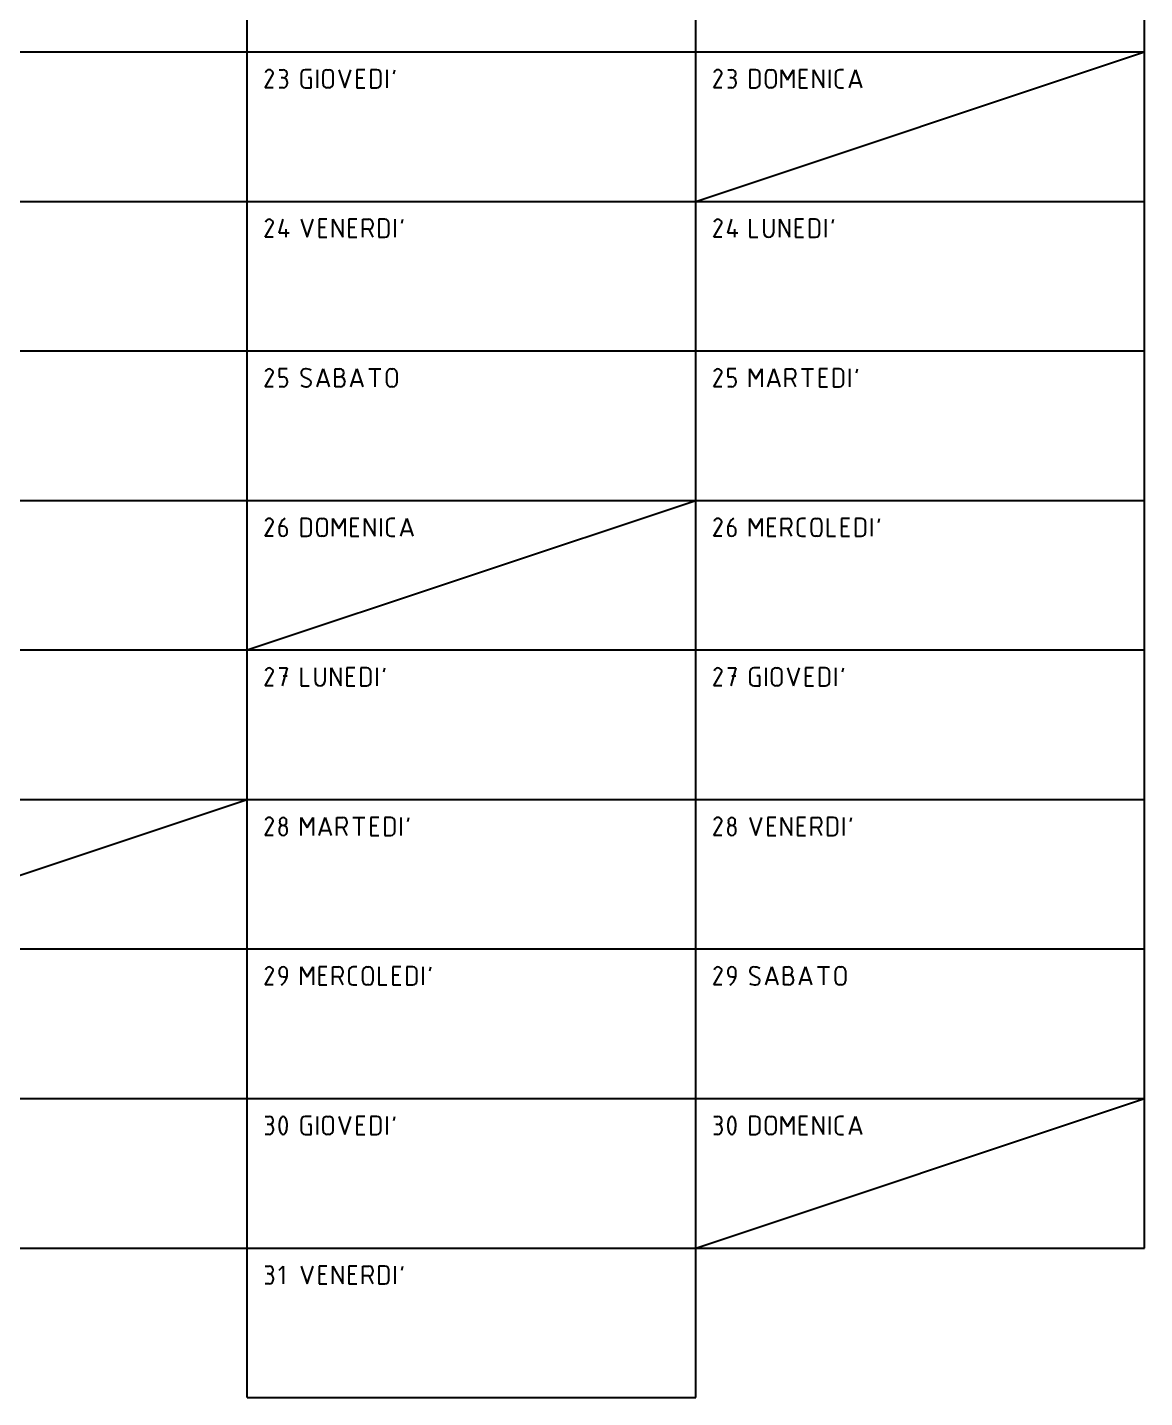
# Model space of a CAD drawing. Header units: millimetres. Extents: x 0 to 750, y -760 to 40.
# Drawn here: x 563.2 to 750, y -760 to -530.9 of the extents above; entities that cross this region are included whole.
import ezdxf

# ---------------------------------------------------------------- set-up
doc = ezdxf.new("R2010")
doc.units = ezdxf.units.MM
doc.layers.get('0').update_dxf_attribs({"lineweight": 40, "true_color": 0xffffff})

msp = doc.modelspace()

# ---------------------------------------------------------------- linework, layer by layer
for p, q in [((600, -535), (600, -510)), ((675, -535), (675, -510)), ((750, -535), (750, -510)), ((525, -535), (600, -535)), ((600, -560), (600, -535)), ((600, -535), (675, -535)), ((675, -560), (675, -535)), ((675, -560), (750, -535)), ((675, -535), (750, -535)), ((750, -560), (750, -535)), ((605.33, -538), (606, -538)), ((610.67, -538), (609.67, -538)), ((611.67, -538), (611.67, -541)), ((613.33, -538), (613.67, -538)), ((615.33, -538), (616.33, -541)), ((616.33, -541), (617.33, -538)), ((619.67, -538), (618.33, -538)), ((618.33, -538), (618.33, -541)), ((621.67, -538), (620.67, -538)), ((620.67, -538), (620.67, -541)), ((623.33, -538), (623.33, -541)), ((624.5, -538.67), (624.67, -538)), ((680.33, -538), (681, -538)), ((685, -538), (684, -538)), ((684, -538), (684, -541)), ((687.33, -538), (687.67, -538)), ((689.33, -541), (689.33, -538)), ((689.33, -538), (690.33, -539.67)), ((690.33, -539.67), (691.33, -538)), ((691.33, -538), (691.33, -541)), ((693.67, -538), (692.33, -538)), ((692.33, -538), (692.33, -541)), ((694.67, -541), (694.67, -538)), ((694.67, -538), (696.33, -541)), ((696.33, -541), (696.33, -538)), ((697.33, -538), (697.33, -541)), ((699.67, -538), (699, -538)), ((700.67, -541), (701.67, -538)), ((701.67, -538), (702.67, -541)), ((603, -541), (604.29, -538.78)), ((606, -539.33), (605.67, -539.33)), ((606.67, -540), (606.67, -540.33)), ((609, -538.67), (609, -540.33)), ((610.67, -539.33), (610.17, -539.33)), ((610.67, -541), (610.67, -539.33)), ((612.67, -540.33), (612.67, -538.67)), ((614.33, -538.67), (614.33, -540.33)), ((618.33, -539.33), (619.33, -539.33)), ((622.33, -540.33), (622.33, -538.67)), ((678, -541), (679.29, -538.78)), ((681, -539.33), (680.67, -539.33)), ((681.67, -540), (681.67, -540.33)), ((685.67, -540.33), (685.67, -538.67)), ((686.67, -540.33), (686.67, -538.67)), ((688.33, -538.67), (688.33, -540.33)), ((692.33, -539.33), (693.33, -539.33)), ((698.33, -538.67), (698.33, -540.33)), ((700.94, -540.17), (702.39, -540.17)), ((604.33, -541), (603, -541)), ((606, -541), (605.33, -541)), ((609.67, -541), (610.67, -541)), ((613.67, -541), (613.33, -541)), ((618.33, -541), (619.67, -541)), ((620.67, -541), (621.67, -541)), ((679.33, -541), (678, -541)), ((681, -541), (680.33, -541)), ((684, -541), (685, -541)), ((687.67, -541), (687.33, -541)), ((692.33, -541), (693.67, -541)), ((699, -541), (699.67, -541)), ((525, -560), (600, -560)), ((600, -585), (600, -560)), ((600, -560), (675, -560)), ((675, -585), (675, -560)), ((675, -560), (750, -560)), ((750, -585), (750, -560)), ((605.33, -565.33), (606, -563)), ((609, -563), (610, -566)), ((610, -566), (611, -563)), ((613.33, -563), (612, -563)), ((612, -563), (612, -566)), ((614.33, -566), (614.33, -563)), ((614.33, -563), (616, -566)), ((616, -566), (616, -563)), ((618.33, -563), (617, -563)), ((617, -563), (617, -566)), ((619.33, -566), (619.33, -563)), ((619.33, -563), (620.33, -563)), ((623, -563), (622, -563)), ((622, -563), (622, -566)), ((624.67, -563), (624.67, -566)), ((625.83, -563.67), (626, -563)), ((680.33, -565.33), (681, -563)), ((684, -563), (684, -566)), ((686.33, -563), (686.33, -565.17)), ((688, -565.17), (688, -563)), ((689, -566), (689, -563)), ((689, -563), (690.67, -566)), ((690.67, -566), (690.67, -563)), ((693, -563), (691.67, -563)), ((691.67, -563), (691.67, -566)), ((695, -563), (694, -563)), ((694, -563), (694, -566)), ((696.67, -563), (696.67, -566)), ((697.83, -563.67), (698, -563)), ((603, -566), (604.29, -563.78)), ((607, -565.33), (605.33, -565.33)), ((606.5, -566), (606.5, -564.67)), ((612, -564.33), (613, -564.33)), ((617, -564.33), (618, -564.33)), ((620.33, -564.67), (619.33, -564.67)), ((620.33, -564.67), (621, -566)), ((621, -563.67), (621, -564)), ((623.67, -565.33), (623.67, -563.67)), ((678, -566), (679.29, -563.78)), ((682, -565.33), (680.33, -565.33)), ((681.5, -566), (681.5, -564.67)), ((691.67, -564.33), (692.67, -564.33)), ((695.67, -565.33), (695.67, -563.67)), ((604.33, -566), (603, -566)), ((612, -566), (613.33, -566)), ((617, -566), (618.33, -566)), ((622, -566), (623, -566)), ((679.33, -566), (678, -566)), ((684, -566), (685.33, -566)), ((691.67, -566), (693, -566)), ((694, -566), (695, -566)), ((525, -585), (600, -585)), ((600, -610), (600, -585)), ((600, -585), (675, -585)), ((675, -610), (675, -585)), ((675, -585), (750, -585)), ((750, -610), (750, -585)), ((606.67, -588), (605.33, -588)), ((605.33, -588), (605.33, -589.33)), ((611.67, -591), (612.67, -588)), ((612.67, -588), (613.67, -591)), ((614.67, -591), (614.67, -588)), ((614.67, -588), (615.5, -588)), ((617.33, -591), (618.33, -588)), ((618.33, -588), (619.33, -591)), ((620.33, -588), (622.33, -588)), ((621.33, -588), (621.33, -591)), ((623.33, -590.33), (623.33, -588.67)), ((624, -588), (624.33, -588)), ((625, -588.67), (625, -590.33)), ((681.67, -588), (680.33, -588)), ((680.33, -588), (680.33, -589.33)), ((684, -591), (684, -588)), ((684, -588), (685, -589.67)), ((685, -589.67), (686, -588)), ((686, -588), (686, -591)), ((687, -591), (688, -588)), ((688, -588), (689, -591)), ((690, -591), (690, -588)), ((690, -588), (691, -588)), ((691.67, -588.67), (691.67, -589)), ((692.67, -588), (694.67, -588)), ((693.67, -588), (693.67, -591)), ((697, -588), (695.67, -588)), ((695.67, -588), (695.67, -591)), ((699, -588), (698, -588)), ((698, -588), (698, -591)), ((699.67, -590.33), (699.67, -588.67)), ((700.67, -588), (700.67, -591)), ((701.83, -588.67), (702, -588)), ((603, -591), (604.29, -588.78)), ((604.33, -591), (603, -591)), ((605.33, -589.33), (606, -589.33)), ((606, -591), (605.33, -591)), ((606.67, -590), (606.67, -590.33)), ((609.36, -589.26), (610.3, -589.74)), ((611.94, -590.17), (613.39, -590.17)), ((614.67, -589.33), (615.53, -589.33)), ((615.53, -591), (614.67, -591)), ((616.33, -590.13), (616.33, -590.2)), ((617.61, -590.17), (619.06, -590.17)), ((624.33, -591), (624, -591)), ((678, -591), (679.29, -588.78)), ((679.33, -591), (678, -591)), ((680.33, -589.33), (681, -589.33)), ((681, -591), (680.33, -591)), ((681.67, -590), (681.67, -590.33)), ((687.28, -590.17), (688.72, -590.17)), ((691, -589.67), (690, -589.67)), ((691, -589.67), (691.67, -591)), ((695.67, -589.33), (696.67, -589.33)), ((695.67, -591), (697, -591)), ((698, -591), (699, -591)), ((525, -610), (600, -610)), ((600, -635), (600, -610)), ((600, -635), (675, -610)), ((600, -610), (675, -610)), ((675, -635), (675, -610)), ((675, -610), (750, -610)), ((750, -635), (750, -610)), ((603, -616), (604.29, -613.78)), ((610, -613), (609, -613)), ((609, -613), (609, -616)), ((610.67, -615.33), (610.67, -613.67)), ((611.67, -615.33), (611.67, -613.67)), ((612.33, -613), (612.67, -613)), ((613.33, -613.67), (613.33, -615.33)), ((614.33, -616), (614.33, -613)), ((614.33, -613), (615.33, -614.67)), ((615.33, -614.67), (616.33, -613)), ((616.33, -613), (616.33, -616)), ((618.67, -613), (617.33, -613)), ((617.33, -613), (617.33, -616)), ((619.67, -616), (619.67, -613)), ((619.67, -613), (621.33, -616)), ((621.33, -616), (621.33, -613)), ((622.33, -613), (622.33, -616)), ((623.33, -613.67), (623.33, -615.33)), ((624.67, -613), (624, -613)), ((625.67, -616), (626.67, -613)), ((626.67, -613), (627.67, -616)), ((678, -616), (679.29, -613.78)), ((684, -616), (684, -613)), ((684, -613), (685, -614.67)), ((685, -614.67), (686, -613)), ((686, -613), (686, -616)), ((688.33, -613), (687, -613)), ((687, -613), (687, -616)), ((689.33, -616), (689.33, -613)), ((689.33, -613), (690.33, -613)), ((691, -613.67), (691, -614)), ((692, -613.67), (692, -615.33)), ((693.33, -613), (692.67, -613)), ((694.33, -615.33), (694.33, -613.67)), ((695, -613), (695.33, -613)), ((696, -613.67), (696, -615.33)), ((697, -613), (697, -616)), ((700.67, -613), (699.33, -613)), ((699.33, -613), (699.33, -616)), ((702.67, -613), (701.67, -613)), ((701.67, -613), (701.67, -616)), ((703.33, -615.33), (703.33, -613.67)), ((704.33, -613), (704.33, -616)), ((705.5, -613.67), (705.67, -613)), ((604.33, -616), (603, -616)), ((605.33, -614.73), (605.33, -615.33)), ((606, -614.33), (605.37, -614.33)), ((606.67, -615.33), (606.67, -615)), ((609, -616), (610, -616)), ((612.67, -616), (612.33, -616)), ((617.33, -614.33), (618.33, -614.33)), ((617.33, -616), (618.67, -616)), ((624, -616), (624.67, -616)), ((625.94, -615.17), (627.39, -615.17)), ((679.33, -616), (678, -616)), ((680.33, -614.73), (680.33, -615.33)), ((681, -614.33), (680.37, -614.33)), ((681.67, -615.33), (681.67, -615)), ((687, -614.33), (688, -614.33)), ((687, -616), (688.33, -616)), ((690.33, -614.67), (689.33, -614.67)), ((690.33, -614.67), (691, -616)), ((692.67, -616), (693.33, -616)), ((695.33, -616), (695, -616)), ((697, -616), (698.33, -616)), ((699.33, -614.33), (700.33, -614.33)), ((699.33, -616), (700.67, -616)), ((701.67, -616), (702.67, -616)), ((525, -635), (600, -635)), ((600, -660), (600, -635)), ((600, -635), (675, -635)), ((675, -660), (675, -635)), ((675, -635), (750, -635)), ((750, -660), (750, -635)), ((603, -641), (604.29, -638.78)), ((605.33, -638), (606.67, -638)), ((606.67, -638), (605.83, -641)), ((609, -638), (609, -641)), ((611.33, -638), (611.33, -640.17)), ((613, -640.17), (613, -638)), ((614, -641), (614, -638)), ((614, -638), (615.67, -641)), ((615.67, -641), (615.67, -638)), ((618, -638), (616.67, -638)), ((616.67, -638), (616.67, -641)), ((620, -638), (619, -638)), ((619, -638), (619, -641)), ((620.67, -640.33), (620.67, -638.67)), ((621.67, -638), (621.67, -641)), ((622.83, -638.67), (623, -638)), ((678, -641), (679.29, -638.78)), ((680.33, -638), (681.67, -638)), ((681.67, -638), (680.83, -641)), ((684, -638.67), (684, -640.33)), ((685.67, -638), (684.67, -638)), ((686.67, -638), (686.67, -641)), ((687.67, -640.33), (687.67, -638.67)), ((688.33, -638), (688.67, -638)), ((689.33, -638.67), (689.33, -640.33)), ((690.33, -638), (691.33, -641)), ((691.33, -641), (692.33, -638)), ((694.67, -638), (693.33, -638)), ((693.33, -638), (693.33, -641)), ((696.67, -638), (695.67, -638)), ((695.67, -638), (695.67, -641)), ((697.33, -640.33), (697.33, -638.67)), ((698.33, -638), (698.33, -641)), ((699.5, -638.67), (699.67, -638)), ((604.33, -641), (603, -641)), ((606, -639.33), (606.67, -639.33)), ((609, -641), (610.33, -641)), ((616.67, -639.33), (617.67, -639.33)), ((616.67, -641), (618, -641)), ((619, -641), (620, -641)), ((679.33, -641), (678, -641)), ((681, -639.33), (681.67, -639.33)), ((684.67, -641), (685.67, -641)), ((685.67, -639.33), (685.17, -639.33)), ((685.67, -641), (685.67, -639.33)), ((688.67, -641), (688.33, -641)), ((693.33, -639.33), (694.33, -639.33)), ((693.33, -641), (694.67, -641)), ((695.67, -641), (696.67, -641)), ((525, -685), (600, -660)), ((525, -660), (600, -660)), ((600, -685), (600, -660)), ((600, -660), (675, -660)), ((675, -685), (675, -660)), ((675, -660), (750, -660)), ((750, -685), (750, -660)), ((603, -666), (604.29, -663.78)), ((605.42, -663.58), (605.42, -663.75)), ((606.58, -663.75), (606.58, -663.58)), ((609, -666), (609, -663)), ((609, -663), (610, -664.67)), ((610, -664.67), (611, -663)), ((611, -663), (611, -666)), ((612, -666), (613, -663)), ((613, -663), (614, -666)), ((615, -666), (615, -663)), ((615, -663), (616, -663)), ((616.67, -663.67), (616.67, -664)), ((617.67, -663), (619.67, -663)), ((618.67, -663), (618.67, -666)), ((622, -663), (620.67, -663)), ((620.67, -663), (620.67, -666)), ((624, -663), (623, -663)), ((623, -663), (623, -666)), ((624.67, -665.33), (624.67, -663.67)), ((625.67, -663), (625.67, -666)), ((626.83, -663.67), (627, -663)), ((678, -666), (679.29, -663.78)), ((680.42, -663.58), (680.42, -663.75)), ((681.58, -663.75), (681.58, -663.58)), ((684, -663), (685, -666)), ((685, -666), (686, -663)), ((688.33, -663), (687, -663)), ((687, -663), (687, -666)), ((689.33, -666), (689.33, -663)), ((689.33, -663), (691, -666)), ((691, -666), (691, -663)), ((693.33, -663), (692, -663)), ((692, -663), (692, -666)), ((694.33, -666), (694.33, -663)), ((694.33, -663), (695.33, -663)), ((696, -663.67), (696, -664)), ((698, -663), (697, -663)), ((697, -663), (697, -666)), ((698.67, -665.33), (698.67, -663.67)), ((699.67, -663), (699.67, -666)), ((700.83, -663.67), (701, -663)), ((604.33, -666), (603, -666)), ((605.33, -665), (605.33, -665.33)), ((606.67, -665.33), (606.67, -665)), ((612.28, -665.17), (613.72, -665.17)), ((616, -664.67), (615, -664.67)), ((616, -664.67), (616.67, -666)), ((620.67, -664.33), (621.67, -664.33)), ((620.67, -666), (622, -666)), ((623, -666), (624, -666)), ((679.33, -666), (678, -666)), ((680.33, -665), (680.33, -665.33)), ((681.67, -665.33), (681.67, -665)), ((687, -664.33), (688, -664.33)), ((687, -666), (688.33, -666)), ((692, -664.33), (693, -664.33)), ((692, -666), (693.33, -666)), ((695.33, -664.67), (694.33, -664.67)), ((695.33, -664.67), (696, -666)), ((697, -666), (698, -666)), ((525, -685), (600, -685)), ((600, -710), (600, -685)), ((600, -685), (675, -685)), ((675, -710), (675, -685)), ((675, -685), (750, -685)), ((750, -710), (750, -685)), ((603, -691), (604.29, -688.78)), ((605.33, -688.67), (605.33, -689)), ((606.67, -689.27), (606.67, -688.67)), ((609, -691), (609, -688)), ((609, -688), (610, -689.67)), ((610, -689.67), (611, -688)), ((611, -688), (611, -691)), ((613.33, -688), (612, -688)), ((612, -688), (612, -691)), ((612, -689.33), (613, -689.33)), ((614.33, -691), (614.33, -688)), ((614.33, -688), (615.33, -688)), ((616, -688.67), (616, -689)), ((617, -688.67), (617, -690.33)), ((618.33, -688), (617.67, -688)), ((619.33, -690.33), (619.33, -688.67)), ((620, -688), (620.33, -688)), ((621, -688.67), (621, -690.33)), ((622, -688), (622, -691)), ((625.67, -688), (624.33, -688)), ((624.33, -688), (624.33, -691)), ((624.33, -689.33), (625.33, -689.33)), ((627.67, -688), (626.67, -688)), ((626.67, -688), (626.67, -691)), ((628.33, -690.33), (628.33, -688.67)), ((629.33, -688), (629.33, -691)), ((630.5, -688.67), (630.67, -688)), ((678, -691), (679.29, -688.78)), ((680.33, -688.67), (680.33, -689)), ((681.67, -689.27), (681.67, -688.67)), ((684.36, -689.26), (685.3, -689.74)), ((686.67, -691), (687.67, -688)), ((687.67, -688), (688.67, -691)), ((689.67, -691), (689.67, -688)), ((689.67, -688), (690.5, -688)), ((689.67, -689.33), (690.53, -689.33)), ((692.33, -691), (693.33, -688)), ((693.33, -688), (694.33, -691)), ((695.33, -688), (697.33, -688)), ((696.33, -688), (696.33, -691)), ((698.33, -690.33), (698.33, -688.67)), ((699, -688), (699.33, -688)), ((700, -688.67), (700, -690.33)), ((604.33, -691), (603, -691)), ((606, -689.67), (606.63, -689.67)), ((612, -691), (613.33, -691)), ((615.33, -689.67), (614.33, -689.67)), ((615.33, -689.67), (616, -691)), ((617.67, -691), (618.33, -691)), ((620.33, -691), (620, -691)), ((622, -691), (623.33, -691)), ((624.33, -691), (625.67, -691)), ((626.67, -691), (627.67, -691)), ((679.33, -691), (678, -691)), ((681, -689.67), (681.63, -689.67)), ((686.94, -690.17), (688.39, -690.17)), ((690.53, -691), (689.67, -691)), ((691.33, -690.13), (691.33, -690.2)), ((692.61, -690.17), (694.06, -690.17)), ((699.33, -691), (699, -691)), ((525, -710), (600, -710)), ((600, -735), (600, -710)), ((600, -710), (675, -710)), ((675, -735), (675, -710)), ((675, -735), (750, -710)), ((675, -710), (750, -710)), ((750, -735), (750, -710)), ((603, -713), (603.67, -713)), ((603.67, -714.33), (603.33, -714.33)), ((609, -713.67), (609, -715.33)), ((610.67, -713), (609.67, -713)), ((610.67, -714.33), (610.17, -714.33)), ((610.67, -716), (610.67, -714.33)), ((611.67, -713), (611.67, -716)), ((612.67, -715.33), (612.67, -713.67)), ((613.33, -713), (613.67, -713)), ((614.33, -713.67), (614.33, -715.33)), ((615.33, -713), (616.33, -716)), ((616.33, -716), (617.33, -713)), ((619.67, -713), (618.33, -713)), ((618.33, -713), (618.33, -716)), ((618.33, -714.33), (619.33, -714.33)), ((621.67, -713), (620.67, -713)), ((620.67, -713), (620.67, -716)), ((622.33, -715.33), (622.33, -713.67)), ((623.33, -713), (623.33, -716)), ((624.5, -713.67), (624.67, -713)), ((678, -713), (678.67, -713)), ((678.67, -714.33), (678.33, -714.33)), ((685, -713), (684, -713)), ((684, -713), (684, -716)), ((685.67, -715.33), (685.67, -713.67)), ((686.67, -715.33), (686.67, -713.67)), ((687.33, -713), (687.67, -713)), ((688.33, -713.67), (688.33, -715.33)), ((689.33, -716), (689.33, -713)), ((689.33, -713), (690.33, -714.67)), ((690.33, -714.67), (691.33, -713)), ((691.33, -713), (691.33, -716)), ((693.67, -713), (692.33, -713)), ((692.33, -713), (692.33, -716)), ((692.33, -714.33), (693.33, -714.33)), ((694.67, -716), (694.67, -713)), ((694.67, -713), (696.33, -716)), ((696.33, -716), (696.33, -713)), ((697.33, -713), (697.33, -716)), ((698.33, -713.67), (698.33, -715.33)), ((699.67, -713), (699, -713)), ((700.67, -716), (701.67, -713)), ((701.67, -713), (702.67, -716)), ((603.67, -716), (603, -716)), ((604.33, -715), (604.33, -715.33)), ((609.67, -716), (610.67, -716)), ((613.67, -716), (613.33, -716)), ((618.33, -716), (619.67, -716)), ((620.67, -716), (621.67, -716)), ((678.67, -716), (678, -716)), ((679.33, -715), (679.33, -715.33)), ((684, -716), (685, -716)), ((687.67, -716), (687.33, -716)), ((692.33, -716), (693.67, -716)), ((699, -716), (699.67, -716)), ((700.94, -715.17), (702.39, -715.17)), ((525, -735), (600, -735)), ((600, -760), (600, -735)), ((600, -735), (675, -735)), ((675, -760), (675, -735)), ((675, -735), (750, -735)), ((603, -738), (603.67, -738)), ((603.67, -739.33), (603.33, -739.33)), ((605.33, -738.67), (606, -738)), ((606, -738), (606, -741)), ((609, -738), (610, -741)), ((610, -741), (611, -738)), ((613.33, -738), (612, -738)), ((612, -738), (612, -741)), ((612, -739.33), (613, -739.33)), ((614.33, -741), (614.33, -738)), ((614.33, -738), (616, -741)), ((616, -741), (616, -738)), ((618.33, -738), (617, -738)), ((617, -738), (617, -741)), ((617, -739.33), (618, -739.33)), ((619.33, -741), (619.33, -738)), ((619.33, -738), (620.33, -738)), ((620.33, -739.67), (619.33, -739.67)), ((620.33, -739.67), (621, -741)), ((621, -738.67), (621, -739)), ((623, -738), (622, -738)), ((622, -738), (622, -741)), ((623.67, -740.33), (623.67, -738.67)), ((624.67, -738), (624.67, -741)), ((625.83, -738.67), (626, -738)), ((603.67, -741), (603, -741)), ((604.33, -740), (604.33, -740.33)), ((612, -741), (613.33, -741)), ((617, -741), (618.33, -741)), ((622, -741), (623, -741)), ((600, -760), (675, -760))]:
    msp.add_line(p, q)
for centre, radius, start, end in [((603.67, -538.67), 0.667, 14.48, 165.5), ((606, -538.67), 0.667, 270, 90), ((609.67, -538.67), 0.667, 90, 180), ((613.33, -538.67), 0.667, 90, 180), ((613.67, -538.67), 0.667, 0, 90), ((621.67, -538.67), 0.667, 0, 90), ((678.67, -538.67), 0.667, 14.48, 165.5), ((681, -538.67), 0.667, 270, 90), ((685, -538.67), 0.667, 0, 90), ((687.33, -538.67), 0.667, 90, 180), ((687.67, -538.67), 0.667, 0, 90), ((699, -538.67), 0.667, 90, 180), ((604, -538.62), 0.333, 329.8, 20.53), ((606, -540), 0.667, 0, 90), ((606, -540.33), 0.667, 270, 0), ((609.67, -540.33), 0.667, 180, 270), ((613.33, -540.33), 0.667, 180, 270), ((613.67, -540.33), 0.667, 270, 0), ((621.67, -540.33), 0.667, 270, 0), ((679, -538.62), 0.333, 329.8, 20.53), ((681, -540), 0.667, 0, 90), ((681, -540.33), 0.667, 270, 0), ((685, -540.33), 0.667, 270, 0), ((687.33, -540.33), 0.667, 180, 270), ((687.67, -540.33), 0.667, 270, 0), ((699, -540.33), 0.667, 180, 270), ((603.67, -563.67), 0.667, 14.48, 165.5), ((604, -563.62), 0.333, 329.8, 20.53), ((620.33, -563.67), 0.667, 0, 90), ((623, -563.67), 0.667, 0, 90), ((678.67, -563.67), 0.667, 14.48, 165.5), ((679, -563.62), 0.333, 329.8, 20.53), ((695, -563.67), 0.667, 0, 90), ((620.33, -564), 0.667, 270, 0), ((623, -565.33), 0.667, 270, 0), ((687.17, -565.17), 0.833, 180, 0), ((695, -565.33), 0.667, 270, 0), ((603.67, -588.67), 0.667, 14.48, 165.5), ((604, -588.62), 0.333, 329.8, 20.53), ((609.67, -588.67), 0.667, 90, 243), ((609.67, -590.21), 2.21, 63.07, 90), ((615.5, -588.67), 0.667, 270, 90), ((624, -588.67), 0.667, 90, 180), ((624.33, -588.67), 0.667, 0, 90), ((678.67, -588.67), 0.667, 14.48, 165.5), ((679, -588.62), 0.333, 329.8, 20.53), ((691, -588.67), 0.667, 0, 90), ((699, -588.67), 0.667, 0, 90), ((606, -590), 0.667, 0, 90), ((606, -590.33), 0.667, 270, 0), ((610, -588.79), 2.21, 243.1, 270), ((610, -590.33), 0.667, 270, 62.98), ((615.53, -590.13), 0.8, 0, 90), ((615.53, -590.2), 0.8, 270, 0), ((624, -590.33), 0.667, 180, 270), ((624.33, -590.33), 0.667, 270, 0), ((681, -590), 0.667, 0, 90), ((681, -590.33), 0.667, 270, 0), ((691, -589), 0.667, 270, 0), ((699, -590.33), 0.667, 270, 0), ((603.67, -613.67), 0.667, 14.48, 165.5), ((604, -613.62), 0.333, 329.8, 20.53), ((607.33, -614.73), 2, 120, 180), ((610, -613.67), 0.667, 0, 90), ((612.33, -613.67), 0.667, 90, 180), ((612.67, -613.67), 0.667, 0, 90), ((624, -613.67), 0.667, 90, 180), ((678.67, -613.67), 0.667, 14.48, 165.5), ((679, -613.62), 0.333, 329.8, 20.53), ((682.33, -614.73), 2, 120, 180), ((690.33, -613.67), 0.667, 0, 90), ((692.67, -613.67), 0.667, 90, 180), ((695, -613.67), 0.667, 90, 180), ((695.33, -613.67), 0.667, 0, 90), ((702.67, -613.67), 0.667, 0, 90), ((606, -615.33), 0.667, 180, 0), ((606, -615), 0.667, 0, 90), ((610, -615.33), 0.667, 270, 0), ((612.33, -615.33), 0.667, 180, 270), ((612.67, -615.33), 0.667, 270, 0), ((624, -615.33), 0.667, 180, 270), ((681, -615.33), 0.667, 180, 0), ((681, -615), 0.667, 0, 90), ((690.33, -614), 0.667, 270, 0), ((692.67, -615.33), 0.667, 180, 270), ((695, -615.33), 0.667, 180, 270), ((695.33, -615.33), 0.667, 270, 0), ((702.67, -615.33), 0.667, 270, 0), ((603.67, -638.67), 0.667, 14.48, 165.5), ((604, -638.62), 0.333, 329.8, 20.53), ((620, -638.67), 0.667, 0, 90), ((678.67, -638.67), 0.667, 14.48, 165.5), ((679, -638.62), 0.333, 329.8, 20.53), ((684.67, -638.67), 0.667, 90, 180), ((688.33, -638.67), 0.667, 90, 180), ((688.67, -638.67), 0.667, 0, 90), ((696.67, -638.67), 0.667, 0, 90), ((612.17, -640.17), 0.833, 180, 0), ((620, -640.33), 0.667, 270, 0), ((684.67, -640.33), 0.667, 180, 270), ((688.33, -640.33), 0.667, 180, 270), ((688.67, -640.33), 0.667, 270, 0), ((696.67, -640.33), 0.667, 270, 0), ((603.67, -663.67), 0.667, 14.48, 165.5), ((604, -663.62), 0.333, 329.8, 20.53), ((606, -663.58), 0.583, 0, 180), ((606, -663.75), 0.583, 180, 0), ((616, -663.67), 0.667, 0, 90), ((616, -664), 0.667, 270, 0), ((624, -663.67), 0.667, 0, 90), ((678.67, -663.67), 0.667, 14.48, 165.5), ((679, -663.62), 0.333, 329.8, 20.53), ((681, -663.58), 0.583, 0, 180), ((681, -663.75), 0.583, 180, 0), ((695.33, -663.67), 0.667, 0, 90), ((695.33, -664), 0.667, 270, 0), ((698, -663.67), 0.667, 0, 90), ((606, -665), 0.667, 0, 180), ((606, -665.33), 0.667, 180, 0), ((624, -665.33), 0.667, 270, 0), ((681, -665), 0.667, 0, 180), ((681, -665.33), 0.667, 180, 0), ((698, -665.33), 0.667, 270, 0), ((603.67, -688.67), 0.667, 14.48, 165.5), ((604, -688.62), 0.333, 329.8, 20.53), ((606, -688.67), 0.667, 0, 180), ((606, -689), 0.667, 180, 270), ((604.67, -689.27), 2, 300, 0), ((615.33, -688.67), 0.667, 0, 90), ((615.33, -689), 0.667, 270, 0), ((617.67, -688.67), 0.667, 90, 180), ((620, -688.67), 0.667, 90, 180), ((620.33, -688.67), 0.667, 0, 90), ((627.67, -688.67), 0.667, 0, 90), ((678.67, -688.67), 0.667, 14.48, 165.5), ((679, -688.62), 0.333, 329.8, 20.53), ((681, -688.67), 0.667, 0, 180), ((681, -689), 0.667, 180, 270), ((679.67, -689.27), 2, 300, 0), ((684.67, -688.67), 0.667, 90, 243), ((684.67, -690.21), 2.21, 63.07, 90), ((690.5, -688.67), 0.667, 270, 90), ((690.53, -690.13), 0.8, 0, 90), ((699, -688.67), 0.667, 90, 180), ((699.33, -688.67), 0.667, 0, 90), ((617.67, -690.33), 0.667, 180, 270), ((620, -690.33), 0.667, 180, 270), ((620.33, -690.33), 0.667, 270, 0), ((627.67, -690.33), 0.667, 270, 0), ((685, -688.79), 2.21, 243.1, 270), ((685, -690.33), 0.667, 270, 62.98), ((690.53, -690.2), 0.8, 270, 0), ((699, -690.33), 0.667, 180, 270), ((699.33, -690.33), 0.667, 270, 0), ((603.67, -713.67), 0.667, 270, 90), ((603.67, -715), 0.667, 0, 90), ((608.47, -714.49), 3.14, 167.9, 180.2), ((608.47, -714.51), 3.14, 179.8, 192.1), ((606.98, -714.13), 1.6, 143.2, 169.5), ((606, -713.36), 0.363, 32.76, 147.2), ((605.02, -714.13), 1.6, 10.51, 36.77), ((603.53, -714.49), 3.14, 359.8, 12.09), ((603.53, -714.51), 3.13, 347.9, 0.1885), ((609.67, -713.67), 0.667, 90, 180), ((613.33, -713.67), 0.667, 90, 180), ((613.67, -713.67), 0.667, 0, 90), ((621.67, -713.67), 0.667, 0, 90), ((678.67, -713.67), 0.667, 270, 90), ((678.67, -715), 0.667, 0, 90), ((683.47, -714.49), 3.14, 167.9, 180.2), ((683.47, -714.51), 3.14, 179.8, 192.1), ((681.98, -714.13), 1.6, 143.2, 169.5), ((681, -713.36), 0.363, 32.76, 147.2), ((680.02, -714.13), 1.6, 10.51, 36.77), ((678.53, -714.49), 3.14, 359.8, 12.09), ((678.53, -714.51), 3.13, 347.9, 0.1885), ((685, -713.67), 0.667, 0, 90), ((687.33, -713.67), 0.667, 90, 180), ((687.67, -713.67), 0.667, 0, 90), ((699, -713.67), 0.667, 90, 180), ((603.67, -715.33), 0.667, 270, 0), ((606.98, -714.87), 1.6, 190.5, 216.8), ((606, -715.64), 0.363, 212.8, 327.2), ((605.02, -714.87), 1.6, 323.2, 349.5), ((609.67, -715.33), 0.667, 180, 270), ((613.33, -715.33), 0.667, 180, 270), ((613.67, -715.33), 0.667, 270, 0), ((621.67, -715.33), 0.667, 270, 0), ((678.67, -715.33), 0.667, 270, 0), ((681.98, -714.87), 1.6, 190.5, 216.8), ((681, -715.64), 0.363, 212.8, 327.2), ((680.02, -714.87), 1.6, 323.2, 349.5), ((685, -715.33), 0.667, 270, 0), ((687.33, -715.33), 0.667, 180, 270), ((687.67, -715.33), 0.667, 270, 0), ((699, -715.33), 0.667, 180, 270), ((603.67, -738.67), 0.667, 270, 90), ((603.67, -740), 0.667, 0, 90), ((620.33, -738.67), 0.667, 0, 90), ((620.33, -739), 0.667, 270, 0), ((623, -738.67), 0.667, 0, 90), ((603.67, -740.33), 0.667, 270, 0), ((623, -740.33), 0.667, 270, 0)]:
    msp.add_arc(centre, radius, start, end)

doc.saveas('drawing.dxf')
